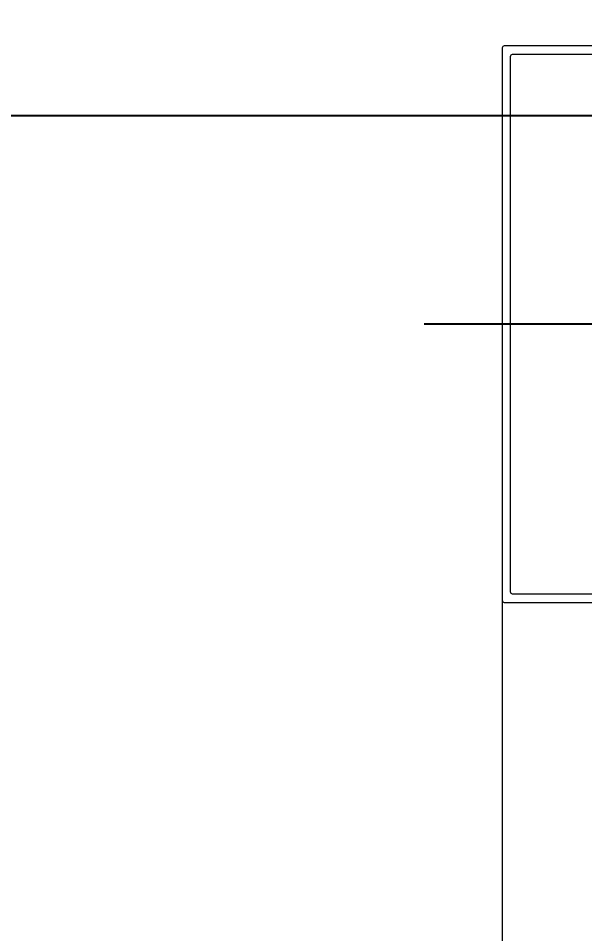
# Model space of a CAD drawing. Extents: x -280168 to 205214, y -148835 to -64913.
# Drawn here: x 51488.6 to 51570.1, y -71738.7 to -71607.1 of the extents above; entities that cross this region are included whole.
import ezdxf

# ---------------------------------------------------------------- set-up
doc = ezdxf.new("R2010")
doc.units = 0
doc.header["$LTSCALE"] = 1000
doc.header["$MEASUREMENT"] = 0
doc.linetypes.add('DIVIDE', pattern=[1.25, 0.5, -0.25, 0, -0.25, 0, -0.25])
doc.layers.add('STE1_carbon steel', color=66, linetype='Continuous', lineweight=25)
doc.layers.add('XC1_alum.extrusion', color=3, linetype='Continuous', lineweight=20)
for name, color, linetype in [('SY', 2, 'Continuous'), ('尺寸层', 7, 'Continuous'), ('配件层', 4, 'Continuous')]:
    doc.layers.add(name, color=color, linetype=linetype)
doc.styles.add('QHMY', font='STXIHEI_0.TTF', dxfattribs={"width": 0.75})
doc.dimstyles.new('DIM-50', dxfattribs={"dimscale": 50, "dimtxt": 3, "dimasz": 1, "dimexe": 1, "dimexo": 1, "dimgap": 1, "dimtad": 1, "dimdec": 0, "dimzin": 0, "dimdsep": 46, "dimtxsty": 'QHMY', "dimblk": 'ARCHTICK', "dimcen": 0.09, "dimclrd": 1, "dimclre": 1, "dimclrt": 2, "dimazin": 2, "dimtfac": 1, "dimtdec": 0, "dimtix": 1, "dimtmove": 2, "dimatfit": 3, "dimfxl": 0, "dimtolj": 1, "dimtzin": 0, "dimarcsym": 0})

# ---------------------------------------------------------------- blocks, each defined once
blk = doc.blocks.new('ljxt')
at = {"layer": 'STE1_carbon steel'}
blk.add_lwpolyline([(-573.734503894384, -99.99999999991269), (-5, -100.0000000001746), (-5, 100.000000000131), (-573.7345038943822, 100.000000000131)], close=True, dxfattribs=at)
blk = doc.blocks.new('_ArchTick')
at = {"color": 0, "linetype": 'ByBlock', "const_width": 0.4}
blk.add_lwpolyline([(-0.5, -0.5), (0.5, 0.5)], dxfattribs=at)
blk = doc.blocks.new('*D397')
at = {"layer": 'Defpoints', "color": 0, "transparency": 16777216}
for p in [(51588.200022538, -70893.21994705597), (51848.20002523297, -71611.55903327563), (51588.200022538, -72332.02773645875)]:
    blk.add_point(p, dxfattribs=at)
at = {"layer": '尺寸层', "color": 1, "lineweight": -2, "transparency": 16777216}
for p, q in [((51588.200022538, -71293.21994705597), (51588.200022538, -70843.21994705597)), ((51848.20002523297, -71293.21994705597), (51848.20002523297, -70843.21994705597)), ((51588.200022538, -70893.21994705597), (51538.200022538, -70893.21994705597)), ((51848.20002523297, -70893.21994705597), (51588.200022538, -70893.21994705597)), ((51848.20002523297, -70893.21994705597), (51898.20002523297, -70893.21994705597))]:
    blk.add_line(p, q, dxfattribs=at)
at = {"layer": '尺寸层', "color": 1, "lineweight": -2, "transparency": 16777216, "xscale": 50, "yscale": 50, "zscale": 50}
blk.add_blockref('_ArchTick', (51588.200022538, -70893.21994705597), dxfattribs=at)
at = {"layer": '尺寸层', "color": 1, "lineweight": -2, "transparency": 16777216, "xscale": 50, "yscale": 50, "zscale": 50, "rotation": 180}
blk.add_blockref('_ArchTick', (51848.20002523297, -70893.21994705597), dxfattribs=at)
at = {"layer": '尺寸层', "color": 2, "transparency": 16777216, "insert": (51718.20002388549, -70766.4127181403), "char_height": 150, "attachment_point": 5, "style": 'QHMY'}
blk.add_mtext('\\A1;260', dxfattribs=at)

msp = doc.modelspace()

# ---------------------------------------------------------------- linework, layer by layer
at = {"layer": 'XC1_alum.extrusion', "color": 76}
msp.add_line((51558.20002253813, -71690.7278461827), (51558.200022538, -81571.3278461828), dxfattribs=at)
at = {"layer": 'XC1_alum.extrusion'}
msp.add_lwpolyline([(51559.40002253809, -71689.52784618274), (51559.40002253809, -71612.52784618274, -0.414213562373095), (51559.70002253813, -71612.2278461827), (51579.10673671059, -71612.2278461827, -0.3152987888779598), (51579.38864449685, -71612.42524013975), (51579.7181147518, -71613.33045222568, 0.4663076581566136), (51580.15002253809, -71613.48765380382), (51581.74284286116, -71612.56803856166, -0.1316524975876611), (51581.89284286107, -71612.52784618274), (51584.45002253813, -71612.52784618274, 0.9999999999999999), (51584.45002253813, -71611.02784618274), (51558.50002253806, -71611.02784618274, 0.414213562373095), (51558.20002253813, -71611.32784618279), (51558.20002253813, -71690.7278461827, 0.414213562373095), (51558.50002253806, -71691.02784618274), (51584.45002253813, -71691.02784618274, 0.9999999999999999), (51584.45002253813, -71689.52784618274), (51581.89284286107, -71689.52784618274, -0.1316524975875084), (51581.74284286116, -71689.48765380382), (51580.15002253809, -71688.56803856166, 0.4663076581564264), (51579.7181147518, -71688.7252401398), (51579.38864449685, -71689.63045222573, -0.3152987888778901), (51579.10673671059, -71689.82784618279), (51559.70002253813, -71689.82784618279, -0.4142135623730969)], format="xyb", close=True, dxfattribs=at)
at = {"layer": '配件层', "color": 1, "linetype": 'DIVIDE', "ltscale": 30}
msp.add_line((51860.36854216986, -71651.02795590652), (51546.983106199, -71651.02795590652), dxfattribs=at)

# ---------------------------------------------------------------- block references
at = {"layer": 'SY', "xscale": -1}
msp.add_blockref('ljxt', (51064.46552133921, -71721.02784618287), dxfattribs=at)

# ---------------------------------------------------------------- dimensions: what is measured, and where the dimension line sits
at = {"layer": '尺寸层'}
dim = msp.add_linear_dim(base=(51588.200022538, -70893.21994705597), p1=(51848.20002523297, -71611.55903327563), p2=(51588.200022538, -72332.02773645875), angle=180, dimstyle='DIM-50', override={"dimfxl": 8}, dxfattribs=at)
dim.commit()
dim.dimension.update_dxf_attribs({"geometry": '*D397', "text_midpoint": (51718.20002388549, -70766.4127181403)})

doc.saveas('drawing.dxf')
